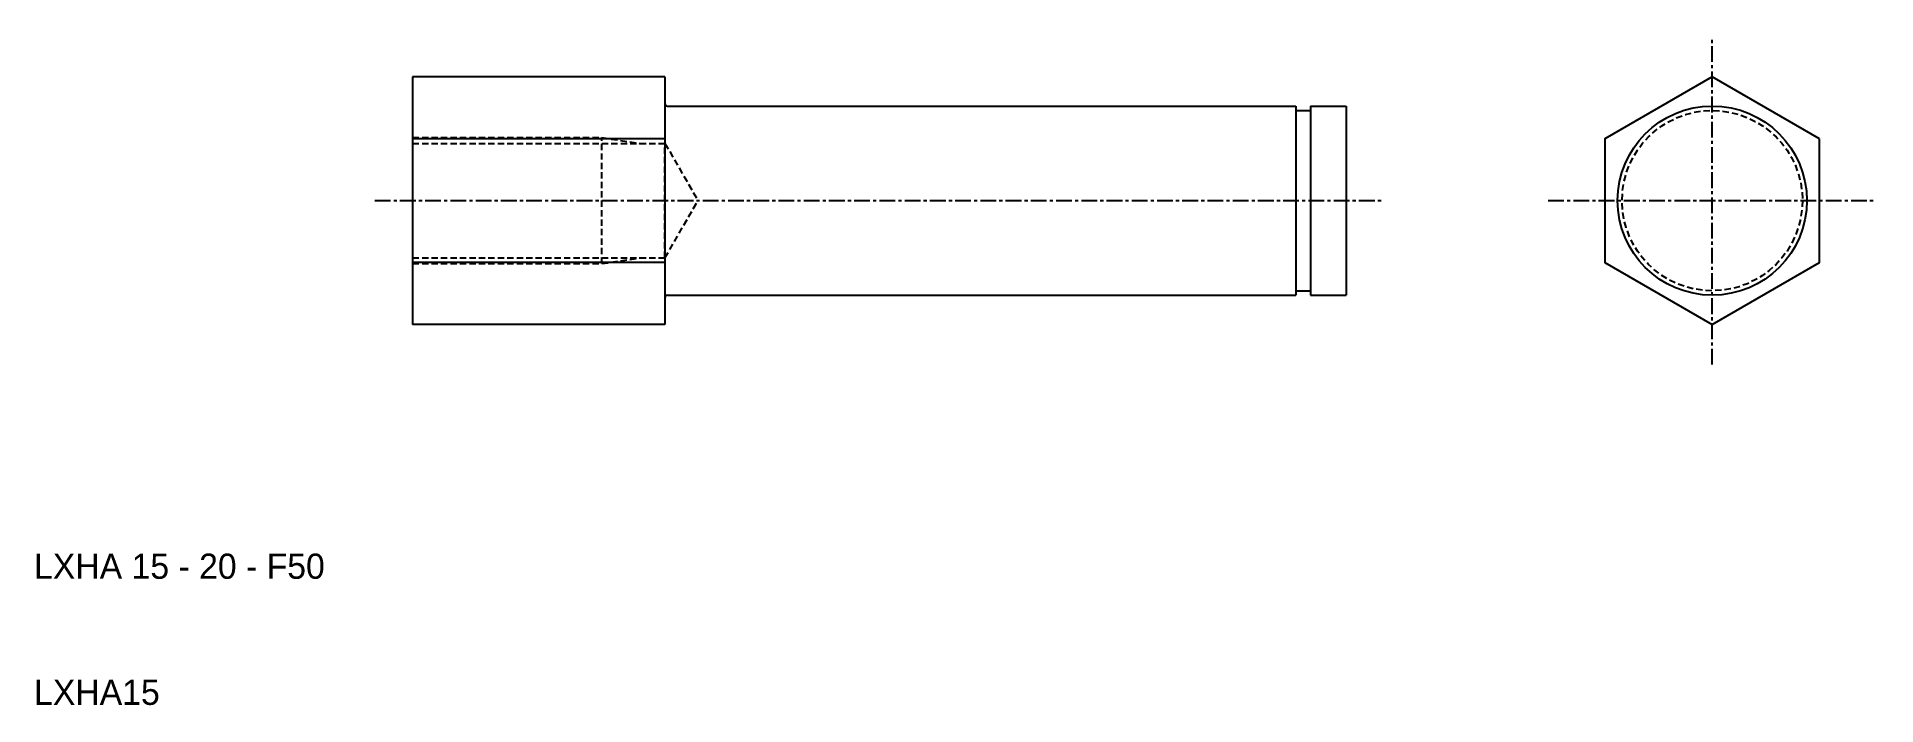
# Model space of a CAD drawing. Extents: x 92 to 238, y 3 to 56.
import ezdxf

# ---------------------------------------------------------------- set-up
doc = ezdxf.new("R2010")
doc.units = 0
doc.linetypes.add('CENTER', pattern=[2, 1.25, -0.25, 0.25, -0.25])
doc.linetypes.add('DASHED', pattern=[0.75, 0.5, -0.25])
doc.layers.get('0').update_dxf_attribs({"linetype": 'CONTINUOUS'})
doc.layers.add('CENTER', color=1, linetype='CENTER')

msp = doc.modelspace()

# ---------------------------------------------------------------- linework, layer by layer
at = {"color": 7, "linetype": 'CONTINUOUS'}
for p, q in [((121.57, 52.96), (121.57, 33.33)), ((141.57, 52.96), (121.57, 52.96)), ((141.57, 52.96), (141.57, 33.33)), ((141.77, 50.65), (191.57, 50.65)), ((191.57, 50.65), (191.57, 50.3)), ((191.57, 50.3), (191.57, 36)), ((191.57, 50.3), (192.72, 50.3)), ((192.72, 50.65), (195.57, 50.65)), ((192.72, 50.65), (192.72, 50.3)), ((192.72, 50.3), (192.72, 36)), ((195.57, 50.65), (195.57, 35.65)), ((141.57, 48.06), (121.57, 48.06)), ((141.57, 38.24), (121.57, 38.24)), ((141.77, 35.65), (191.57, 35.65)), ((191.57, 36), (191.57, 35.65)), ((191.57, 36), (192.72, 36)), ((192.72, 36), (192.72, 35.65)), ((192.72, 35.65), (195.57, 35.65)), ((141.57, 33.33), (121.57, 33.33))]:
    msp.add_line(p, q, dxfattribs=at)
at = {"color": 3, "linetype": 'DASHED'}
for p, q in [((121.57, 48.15), (136.57, 48.15)), ((136.57, 38.15), (136.57, 48.15)), ((136.57, 48.15), (139.57, 47.69)), ((121.57, 47.69), (141.57, 47.69)), ((141.57, 38.61), (141.57, 47.69)), ((141.57, 47.69), (144.19, 43.15)), ((141.57, 38.61), (144.19, 43.15)), ((121.57, 38.61), (141.57, 38.61)), ((121.57, 38.15), (136.57, 38.15)), ((136.57, 38.15), (139.57, 38.61))]:
    msp.add_line(p, q, dxfattribs=at)
at = {"color": 7, "linetype": 'CONTINUOUS'}
msp.add_lwpolyline([(233.07, 48.06), (224.57, 52.96), (216.07, 48.06), (216.07, 38.24), (224.57, 33.33), (233.07, 38.24)], close=True, dxfattribs=at)
msp.add_circle((224.57, 43.15), 7.5, dxfattribs=at)
at = {"color": 3, "linetype": 'DASHED'}
msp.add_circle((224.57, 43.15), 7.15, dxfattribs=at)
at = {"color": 7, "linetype": 'CONTINUOUS'}
for centre, start, end in [((141.77, 50.85), 180, 270), ((141.77, 35.45), 90, 180)]:
    msp.add_arc(centre, 0.2, start, end, dxfattribs=at)
at = {"layer": 'CENTER', "color": 1, "linetype": 'CENTER'}
for p, q in [((224.57, 30.15), (224.57, 56.15)), ((118.57, 43.15), (198.57, 43.15)), ((211.57, 43.15), (237.57, 43.15))]:
    msp.add_line(p, q, dxfattribs=at)

# ---------------------------------------------------------------- texts
at = {"color": 7, "linetype": 'CONTINUOUS'}
for s, p in [('LXHA 15 - 20 - F50', (91.57, 13.15)), ('LXHA15', (91.57, 3.15))]:
    msp.add_text(s, height=2, dxfattribs=at).set_placement(p)

doc.saveas('drawing.dxf')
